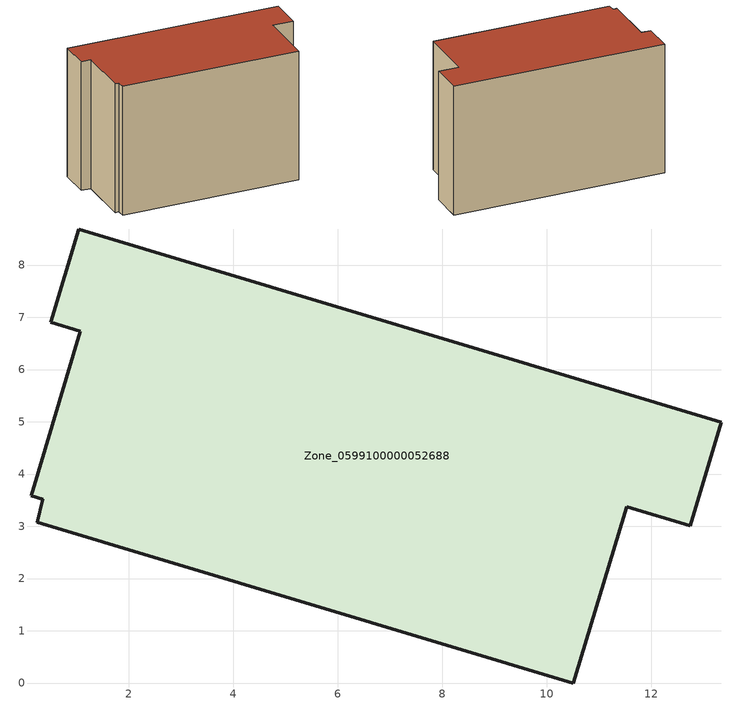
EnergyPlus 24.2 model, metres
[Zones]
Zone_0599100000052688
 floor ground (C_G): 0.5,6.91 1.04,8.69 13.34,4.99 12.74,3.01 11.53,3.37 10.51,0 0.25,3.08 0.35,3.52 0.13,3.59 1.07,6.73 z0
 wall outside (C_F): 1.04,8.69 0.5,6.91 1.07,6.73 0.13,3.59 0.35,3.52 0.25,3.08 10.51,0 11.53,3.37 12.74,3.01 13.34,4.99 1.04,8.69 z0:7.98
 roof outside (C_R): 0.25,3.08 10.51,0 11.53,3.37 12.74,3.01 13.34,4.99 1.04,8.69 0.5,6.91 1.07,6.73 0.13,3.59 0.35,3.52 z7.98
[BUILDING]
Pand.0599100000052688: North Axis=0; Terrain=City; Loads Convergence Tolerance Value=0.04; Temperature Convergence Tolerance Value=0.4; Solar Distribution=FullExterior; Maximum Number of Warmup Days=25; Minimum Number of Warmup Days=1
[Site:Location]
Rotterdam.The.Hague.AP_ZH_NLD Design_Conditions: Latitude=51.96; Longitude=4.45; Time Zone=1; Elevation=-4.5
[SITE:GROUNDTEMPERATURE:BUILDINGSURFACE]
18, 18, 18, 18, 18, 18, 18, 18, 18, 18, 18, 18
[MATERIAL] Thermal Absorptance=0.9; Solar Absorptance=0.7; Visible Absorptance=0.7
Name | Roughness | Thickness | Conductivity | Density | Specific Heat
G.TC.1975-1991 | MediumSmooth | 0.15 | 0.288461 | 540 | 1210
F.TC.1975-1991 | Rough | 0.3 | 0.230769 | 1920 | 840
R.TC.1975-1991 | MediumRough | 0.2 | 0.153846 | 1500 | 1000
[CONSTRUCTION]
C_G: G.TC.1975-1991
C_F: F.TC.1975-1991
C_R: R.TC.1975-1991
[ZONE]
Zone_0599100000052688: Type=1; Multiplier=1; Ceiling Height=Autocalculate; Volume=Autocalculate; Floor Area=autocalculate; Part of Total Floor Area=Yes
[ZONEINFILTRATION:DESIGNFLOWRATE]
Infil_Zone_0599100000052688: Zone or ZoneList or Space or SpaceList=Zone_0599100000052688; Schedule=AlwaysOn; Design Flow Rate Calculation Method=Flow/Area; Flow Rate per Floor Area=0.003; Constant Term Coefficient=1; Temperature Term Coefficient=0; Velocity Term Coefficient=0; Velocity Squared Term Coefficient=0
[HVACTEMPLATE:ZONE:IDEALLOADSAIRSYSTEM]
Zone_0599100000052688: Maximum Heating Supply Air Temperature=50; Minimum Cooling Supply Air Temperature=13; Maximum Heating Supply Air Humidity Ratio=0.0156; Minimum Cooling Supply Air Humidity Ratio=0.0077; Heating Limit=NoLimit; Cooling Limit=NoLimit; Dehumidification Control Type=ConstantSensibleHeatRatio; Cooling Sensible Heat Ratio=0.7; Dehumidification Setpoint=60; Humidification Control Type=None; Humidification Setpoint=30; Outdoor Air Method=None; Outdoor Air Flow Rate per Person=0.00944; Outdoor Air Flow Rate per Zone Floor Area=0; Outdoor Air Flow Rate per Zone=0; Demand Controlled Ventilation Type=None; Outdoor Air Economizer Type=NoEconomizer; Heat Recovery Type=None; Sensible Heat Recovery Effectiveness=0.7; Latent Heat Recovery Effectiveness=0.65
[ZONECONTROL:THERMOSTAT]
ThermostatControl_Zone_0599100000052688: Zone or ZoneList=Zone_0599100000052688; Control Type Schedule=DualSetpointControlType; Control 1=Thermostat_Zone_0599100000052688; Temperature Difference Between Cutout And Setpoint=0
[THERMOSTATSETPOINT:DUALSETPOINT]
Thermostat_Zone_0599100000052688: Heating Setpoint Temperature Schedule=HeatingSetpoint_Zone_0599100000052688; Cooling Setpoint Temperature Schedule=CoolingSetpoint_Zone_0599100000052688
[SCHEDULE:COMPACT]
HeatingSetpoint_Zone_0599100000052688: Through: 12/31, For: AllDays, Until: 24:00, 21
CoolingSetpoint_Zone_0599100000052688: Through: 12/31, For: AllDays, Until: 24:00, 24
DualSetpointControlType: Through: 12/31, For: AllDays, Until: 24:00, 4
AlwaysOn: Through: 12/31, For: AllDays, Until: 24:00, 1
